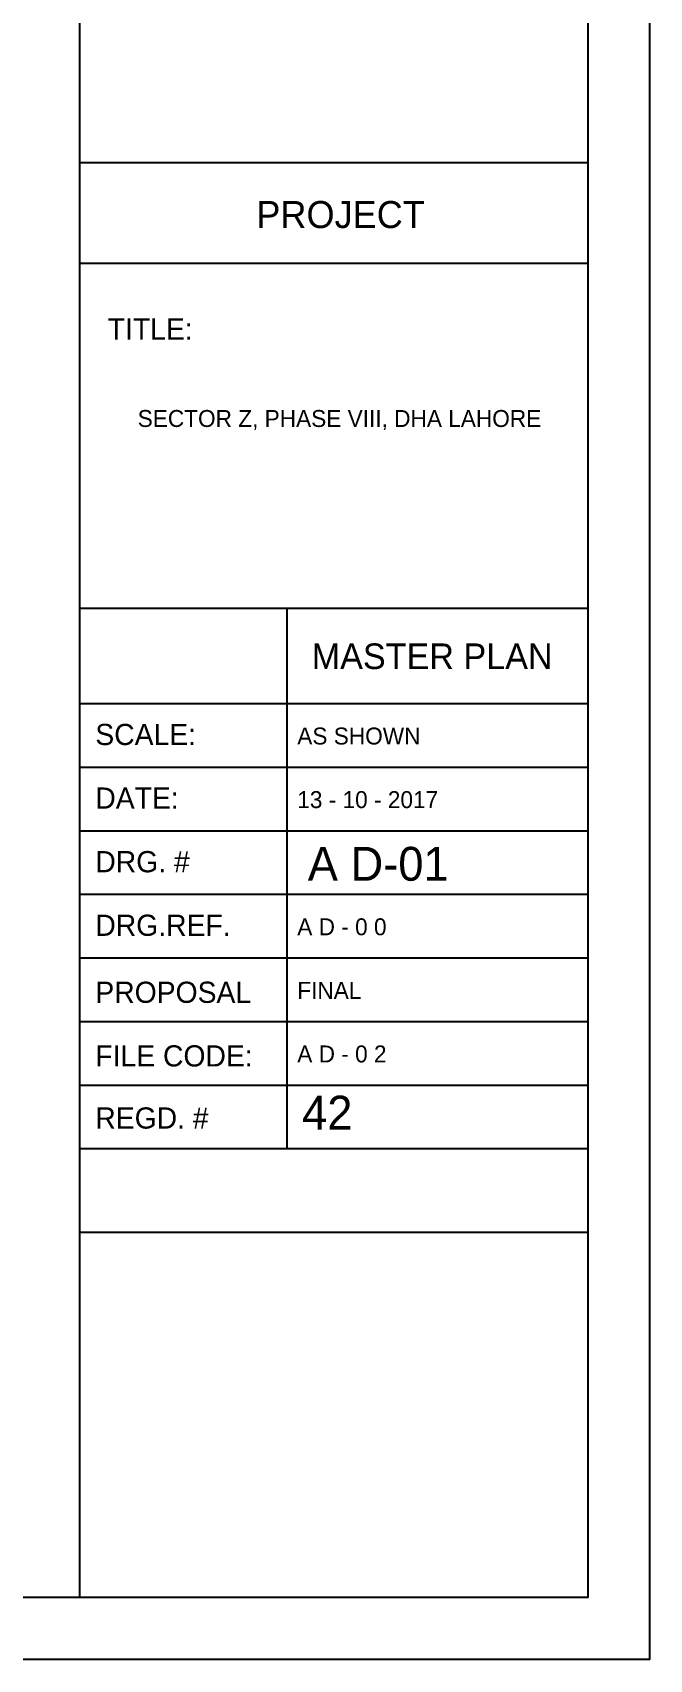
# Model space of a CAD drawing. Header units: inches. Extents: x -6210 to 141093, y -2740 to 21225.
# Drawn here: x 102305 to 103112, y 6209 to 8334 of the extents above; entities that cross this region are included whole.
import ezdxf

# ---------------------------------------------------------------- set-up
doc = ezdxf.new("R2010")
doc.units = ezdxf.units.IN
doc.header["$LTSCALE"] = 100
doc.header["$MEASUREMENT"] = 0
doc.layers.add('SEAL', color=5, linetype='Continuous')
doc.styles.add('ROMAND', font='stylu.ttf', dxfattribs={"height": 2})
doc.styles.add('SEAL TEXT', font='stylu.ttf', dxfattribs={"height": 4})

msp = doc.modelspace()

# ---------------------------------------------------------------- linework, layer by layer
at = {"layer": 'SEAL', "color": 1}
for p, q in [((102366.16596, 9680.77121), (102366.16596, 6289.31816)), ((103030.96785, 8163.73902), (102366.16596, 8163.73902)), ((103030.96785, 8032.35531), (102366.16596, 8032.35531)), ((103030.96785, 7581.7891), (102366.16596, 7581.7891)), ((102637.30831, 7581.7891), (102637.30831, 7207.88239)), ((103030.96785, 7457.13875), (102366.16596, 7457.13875)), ((103030.96785, 7374.03851), (102366.16596, 7374.03851)), ((103030.96785, 7290.93827), (102366.16596, 7290.93827)), ((103030.96785, 7207.88239), (102366.16596, 7207.88239)), ((102637.30831, 7207.88239), (102637.30831, 6875.52579)), ((103030.96785, 7124.78215), (102366.16596, 7124.78215)), ((103030.96785, 7041.72627), (102366.16596, 7041.72627)), ((103030.96785, 6958.62603), (102366.16596, 6958.62603)), ((103030.96785, 6875.52579), (102366.16596, 6875.52579)), ((103030.96785, 6766.35475), (102366.16596, 6766.35475))]:
    msp.add_line(p, q, dxfattribs=at)
for points in [[(103111.71673, 9761.52009), (103111.71673, 6208.56928), (97819.70999, 6208.56928), (97819.70999, 9761.52009)], [(103030.96785, 9680.77121), (103030.96785, 6289.31816), (97900.45887, 6289.31816), (97900.45887, 9680.77121)]]:
    msp.add_lwpolyline(points, close=True, dxfattribs=at)

# ---------------------------------------------------------------- texts
for s, height, style, p in [('PROJECT', 35.317601, 'ROMAND', (102597.50949, 8078.72105)), ('TITLE:', 27.700079, 'ROMAND', (102403.12681, 7932.96769)), ('SECTOR Z, PHASE VIII, DHA LAHORE ', 22.1312031, 'SEAL TEXT', (102442.32546, 7818.85257)), ('MASTER PLAN', 33.3870756, 'SEAL TEXT', (102669.9388, 7502.62264)), ('SCALE:', 27.700079, 'ROMAND', (102386.94102, 7403.22787)), ('AS SHOWN', 22.131203, 'SEAL TEXT', (102651.05787, 7403.99896)), ('DATE:', 27.700079, 'ROMAND', (102386.94102, 7320.12764)), ('13 - 10 - 2017', 22.1312031, 'SEAL TEXT', (102651.05787, 7320.89873)), ('A D-01', 44.262406, 'SEAL TEXT', (102664.80743, 7226.00288)), ('DRG. #', 27.700079, 'ROMAND', (102386.94102, 7237.0274)), ('DRG.REF.', 27.700079, 'ROMAND', (102386.94102, 7153.97151)), ('A D - 0 0', 22.131203, 'SEAL TEXT', (102651.05787, 7154.7426)), ('PROPOSAL', 27.700079, 'ROMAND', (102386.94102, 7066.41401)), ('FINAL', 22.131203, 'SEAL TEXT', (102651.05787, 7071.68672)), ('FILE CODE:', 27.700079, 'ROMAND', (102386.94102, 6983.31377)), ('A D - 0 2', 22.131203, 'SEAL TEXT', (102651.05787, 6988.63083)), ('REGD. #', 27.700079, 'ROMAND', (102386.94102, 6902.16987)), ('42', 44.262406, 'SEAL TEXT', (102657.3982, 6900.81052))]:
    msp.add_text(s, height=height, dxfattribs=dict(at, style=style)).set_placement(p)

doc.saveas('drawing.dxf')
